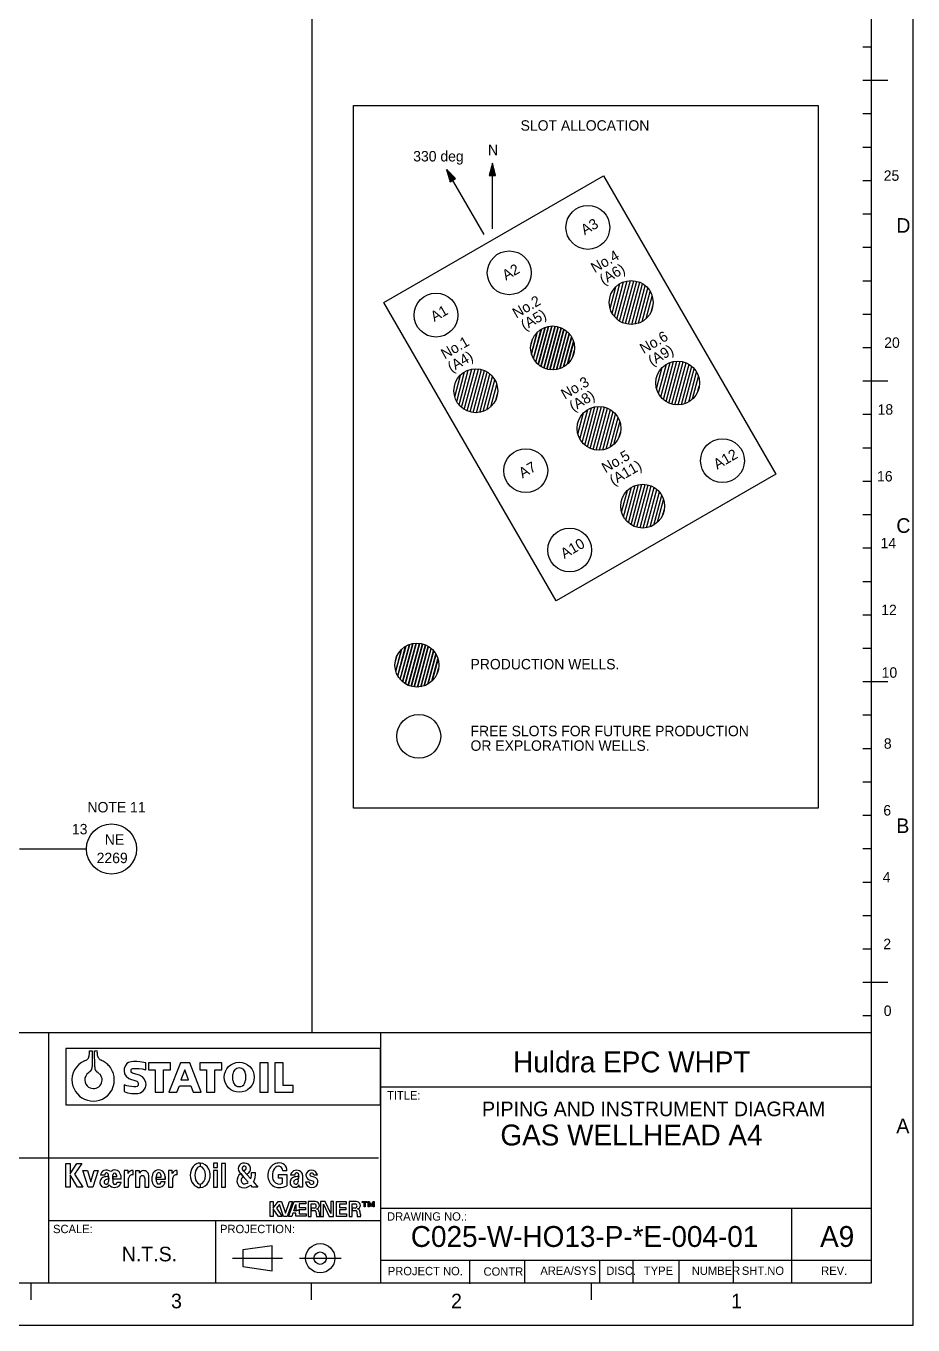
# Model space of a CAD drawing. Extents: x 0 to 840, y 0 to 594.
# Drawn here: x 627.5 to 840, y 0 to 311.1 of the extents above; entities that cross this region are included whole.
import ezdxf

# ---------------------------------------------------------------- set-up
doc = ezdxf.new("R2010")
doc.units = 0
for name, color, linetype in [('01-LIN-025-A', 7, 'Continuous'), ('15-LIN-025-PHAN', 7, 'Continuous'), ('35-TXT-025', 7, 'Continuous'), ('36-TXT-035', 7, 'Continuous'), ('37-TXT-050', 7, 'Continuous'), ('39-TXT-100', 7, 'Continuous'), ('40-', 7, 'Continuous'), ('43-', 7, 'Continuous'), ('45-', 7, 'Continuous'), ('47-', 7, 'Continuous'), ('49-LOG-UD', 7, 'Continuous')]:
    doc.layers.add(name, color=color, linetype=linetype)

msp = doc.modelspace()

# ---------------------------------------------------------------- linework, layer by layer
at = {"layer": '01-LIN-025-A'}
for p, q in [((739.82, 275.99), (738.91, 276.89)), ((739.78, 276.13), (738.93, 276.98)), ((739.74, 276.27), (738.95, 277.06)), ((739.71, 276.41), (738.97, 277.15)), ((739.67, 276.55), (739, 277.23)), ((739.64, 276.69), (739.02, 277.32)), ((739.6, 276.83), (739.04, 277.4)), ((739.57, 276.98), (739.06, 277.49)), ((739.53, 277.12), (739.08, 277.57)), ((739.5, 277.26), (739.1, 277.66)), ((739.46, 277.4), (739.12, 277.74)), ((739.43, 277.54), (739.14, 277.83)), ((739.39, 277.68), (739.17, 277.91)), ((739.36, 277.83), (739.19, 278)), ((739.32, 277.97), (739.21, 278.08)), ((739.29, 278.11), (739.23, 278.17)), ((739.25, 262.5), (739.25, 278.25)), ((737.27, 261.15), (728.27, 276.74)), ((728.38, 276.64), (728.3, 276.66)), ((728.48, 276.53), (728.32, 276.57)), ((728.58, 276.43), (728.35, 276.49)), ((728.68, 276.32), (728.37, 276.4)), ((728.78, 276.22), (728.4, 276.32)), ((728.88, 276.11), (728.42, 276.24)), ((728.98, 276.01), (728.44, 276.15)), ((729.09, 275.9), (728.47, 276.07)), ((729.19, 275.8), (728.49, 275.98)), ((729.29, 275.69), (728.51, 275.9)), ((729.39, 275.59), (728.54, 275.82)), ((729.49, 275.48), (728.56, 275.73)), ((729.59, 275.38), (728.59, 275.65)), ((729.69, 275.27), (728.61, 275.56)), ((729.8, 275.17), (728.63, 275.48)), ((729.9, 275.06), (728.66, 275.4)), ((730, 274.96), (728.68, 275.31)), ((730.1, 274.85), (728.71, 275.23)), ((730.2, 274.75), (728.73, 275.14)), ((730.3, 274.64), (728.76, 275.06)), ((730.4, 274.54), (728.78, 274.97)), ((730.35, 274.47), (728.8, 274.89)), ((730.26, 274.42), (728.83, 274.81)), ((730.17, 274.37), (728.85, 274.72)), ((730.07, 274.32), (728.88, 274.64)), ((729.98, 274.26), (728.9, 274.55)), ((729.89, 274.21), (728.92, 274.47)), ((729.8, 274.16), (728.95, 274.39)), ((729.71, 274.1), (728.97, 274.3)), ((729.62, 274.05), (729, 274.22)), ((729.52, 274), (729.02, 274.13)), ((729.43, 273.94), (729.04, 274.05)), ((729.34, 273.89), (729.07, 273.97)), ((729.25, 273.84), (729.09, 273.88)), ((729.16, 273.79), (729.12, 273.8)), ((738.54, 275.25), (738.51, 275.28)), ((738.64, 275.25), (738.53, 275.36)), ((738.75, 275.25), (738.55, 275.45)), ((738.86, 275.25), (738.57, 275.53)), ((738.96, 275.25), (738.59, 275.62)), ((739.07, 275.25), (738.61, 275.7)), ((739.17, 275.25), (738.63, 275.79)), ((739.28, 275.25), (738.66, 275.87)), ((739.39, 275.25), (738.68, 275.96)), ((739.49, 275.25), (738.7, 276.04)), ((739.6, 275.25), (738.72, 276.13)), ((739.7, 275.25), (738.74, 276.21)), ((739.81, 275.25), (738.76, 276.3)), ((739.91, 275.25), (738.78, 276.38)), ((739.99, 275.28), (738.8, 276.47)), ((739.96, 275.42), (738.83, 276.55)), ((739.92, 275.56), (738.85, 276.64)), ((739.89, 275.7), (738.87, 276.72)), ((739.85, 275.84), (738.89, 276.81)), ((767.9, 242.31), (769.79, 249.37)), ((768.46, 241.5), (770.68, 249.79)), ((769.07, 240.88), (771.52, 250.02)), ((769.72, 240.4), (772.32, 250.11)), ((770.4, 240.04), (773.09, 250.08)), ((771.11, 239.8), (773.83, 249.94)), ((771.84, 239.65), (774.54, 249.69)), ((772.61, 239.61), (775.22, 249.34)), ((773.41, 239.69), (775.87, 248.87)), ((767.43, 243.45), (768.81, 248.61)), ((774.24, 239.91), (776.49, 248.26)), ((775.13, 240.33), (777.05, 247.46)), ((776.08, 241.03), (777.51, 246.38)), ((777.35, 242.89), (777.69, 244.13)), ((748.59, 232.58), (749.98, 237.74)), ((748.63, 232.44), (750.08, 237.84)), ((748.63, 232.44), (750.08, 237.84)), ((749.06, 231.43), (750.96, 238.49)), ((749.11, 231.34), (751.05, 238.55)), ((749.11, 231.34), (751.05, 238.55)), ((749.62, 230.62), (751.85, 238.92)), ((749.68, 230.55), (751.93, 238.95)), ((749.68, 230.55), (751.93, 238.95)), ((750.23, 230), (752.68, 239.15)), ((750.3, 229.95), (752.77, 239.16)), ((750.3, 229.95), (752.77, 239.16)), ((750.88, 229.53), (753.49, 239.23)), ((750.95, 229.49), (753.57, 239.24)), ((750.95, 229.49), (753.57, 239.24)), ((751.56, 229.17), (754.25, 239.2)), ((751.63, 229.14), (754.33, 239.19)), ((751.63, 229.14), (754.33, 239.19)), ((752.27, 228.92), (754.99, 239.06)), ((752.34, 228.9), (755.07, 239.04)), ((752.34, 228.9), (755.07, 239.04)), ((753.01, 228.78), (755.7, 238.82)), ((753.08, 228.77), (755.77, 238.79)), ((753.08, 228.77), (755.77, 238.79)), ((753.77, 228.74), (756.39, 238.47)), ((753.85, 228.74), (756.45, 238.43)), ((753.85, 228.74), (756.45, 238.43)), ((754.57, 228.82), (757.04, 238)), ((754.66, 228.83), (757.1, 237.94)), ((754.66, 228.83), (757.1, 237.94)), ((755.41, 229.04), (757.65, 237.39)), ((755.5, 229.07), (757.71, 237.32)), ((755.5, 229.07), (757.71, 237.32)), ((756.3, 229.45), (758.21, 236.59)), ((756.39, 229.51), (758.26, 236.49)), ((756.39, 229.51), (758.26, 236.49)), ((748.44, 234.59), (748.83, 236.07)), ((748.44, 234.59), (748.83, 236.07)), ((757.24, 230.16), (758.67, 235.5)), ((757.37, 230.29), (758.73, 235.32)), ((757.37, 230.29), (758.73, 235.32)), ((758.52, 232.02), (758.85, 233.25)), ((779.58, 222.23), (781.81, 230.52)), ((780.19, 221.61), (782.64, 230.75)), ((780.84, 221.13), (783.45, 230.84)), ((781.52, 220.77), (784.21, 230.81)), ((782.23, 220.53), (784.95, 230.67)), ((782.97, 220.38), (785.66, 230.42)), ((730.22, 222.3), (731.6, 227.47)), ((730.22, 222.3), (731.6, 227.47)), ((730.69, 221.16), (732.58, 228.22)), ((730.69, 221.16), (732.58, 228.22)), ((731.25, 220.35), (733.47, 228.65)), ((731.25, 220.35), (733.47, 228.65)), ((731.86, 219.73), (734.31, 228.88)), ((731.86, 219.73), (734.31, 228.88)), ((732.51, 219.26), (735.11, 228.97)), ((732.51, 219.26), (735.11, 228.97)), ((733.19, 218.9), (735.88, 228.93)), ((733.19, 218.9), (735.88, 228.93)), ((733.9, 218.65), (736.62, 228.79)), ((733.9, 218.65), (736.62, 228.79)), ((734.63, 218.51), (737.33, 228.55)), ((734.63, 218.51), (737.33, 228.55)), ((735.4, 218.47), (738.01, 228.2)), ((735.4, 218.47), (738.01, 228.2)), ((736.2, 218.55), (738.66, 227.73)), ((736.2, 218.55), (738.66, 227.73)), ((737.03, 218.77), (739.27, 227.12)), ((737.03, 218.77), (739.27, 227.12)), ((778.55, 224.18), (779.94, 229.34)), ((779.02, 223.04), (780.92, 230.1)), ((783.74, 220.34), (786.35, 230.07)), ((784.53, 220.42), (787, 229.6)), ((785.37, 220.64), (787.61, 228.99)), ((786.26, 221.06), (788.17, 228.19)), ((787.2, 221.76), (788.64, 227.11)), ((737.92, 219.18), (739.84, 226.32)), ((737.92, 219.18), (739.84, 226.32)), ((738.87, 219.89), (740.3, 225.23)), ((738.87, 219.89), (740.3, 225.23)), ((788.48, 223.62), (788.81, 224.86)), ((740.14, 221.75), (740.47, 222.99)), ((740.14, 221.75), (740.47, 222.99)), ((759.72, 213.3), (761.1, 218.47)), ((759.72, 213.3), (761.1, 218.47)), ((760.19, 212.16), (762.08, 219.22)), ((760.19, 212.16), (762.08, 219.22)), ((760.75, 211.35), (762.97, 219.65)), ((760.75, 211.35), (762.97, 219.65)), ((761.36, 210.73), (763.81, 219.88)), ((761.36, 210.73), (763.81, 219.88)), ((762.01, 210.26), (764.61, 219.97)), ((762.01, 210.26), (764.61, 219.97)), ((762.69, 209.9), (765.38, 219.93)), ((762.69, 209.9), (765.38, 219.93)), ((763.4, 209.65), (766.12, 219.79)), ((763.4, 209.65), (766.12, 219.79)), ((764.13, 209.51), (766.83, 219.55)), ((764.13, 209.51), (766.83, 219.55)), ((764.9, 209.47), (767.51, 219.2)), ((764.9, 209.47), (767.51, 219.2)), ((765.7, 209.55), (768.16, 218.73)), ((765.7, 209.55), (768.16, 218.73)), ((766.53, 209.77), (768.77, 218.12)), ((766.53, 209.77), (768.77, 218.12)), ((767.42, 210.18), (769.34, 217.32)), ((767.42, 210.18), (769.34, 217.32)), ((768.37, 210.89), (769.8, 216.23)), ((768.37, 210.89), (769.8, 216.23)), ((769.64, 212.75), (769.97, 213.99)), ((769.64, 212.75), (769.97, 213.99)), ((770.18, 194.68), (771.57, 199.84)), ((770.65, 193.54), (772.54, 200.6)), ((771.21, 192.73), (773.44, 201.02)), ((771.82, 192.11), (774.27, 201.25)), ((772.47, 191.63), (775.07, 201.34)), ((773.15, 191.27), (775.84, 201.31)), ((773.86, 191.03), (776.58, 201.17)), ((774.6, 190.88), (777.29, 200.92)), ((775.36, 190.84), (777.97, 200.57)), ((776.16, 190.92), (778.62, 200.1)), ((777, 191.14), (779.24, 199.49)), ((777.88, 191.56), (779.8, 198.69)), ((778.83, 192.26), (780.26, 197.61)), ((780.1, 194.12), (780.44, 195.36)), ((716.09, 156.61), (717.48, 161.77)), ((716.13, 156.47), (717.58, 161.87)), ((716.13, 156.47), (717.58, 161.87)), ((716.56, 155.47), (718.46, 162.53)), ((716.61, 155.37), (718.55, 162.58)), ((716.61, 155.37), (718.55, 162.58)), ((717.12, 154.66), (719.35, 162.95)), ((717.18, 154.59), (719.43, 162.98)), ((717.18, 154.59), (719.43, 162.98)), ((717.73, 154.04), (720.18, 163.18)), ((717.8, 153.98), (720.27, 163.2)), ((717.8, 153.98), (720.27, 163.2)), ((718.38, 153.56), (720.99, 163.27)), ((718.45, 153.52), (721.06, 163.27)), ((718.45, 153.52), (721.06, 163.27)), ((719.06, 153.21), (721.75, 163.24)), ((719.13, 153.18), (721.83, 163.23)), ((719.13, 153.18), (721.83, 163.23)), ((719.77, 152.96), (722.49, 163.1)), ((719.84, 152.94), (722.57, 163.08)), ((719.84, 152.94), (722.57, 163.08)), ((720.51, 152.81), (723.2, 162.85)), ((720.58, 152.8), (723.27, 162.82)), ((720.58, 152.8), (723.27, 162.82)), ((721.27, 152.77), (723.89, 162.5)), ((721.35, 152.78), (723.95, 162.46)), ((721.35, 152.78), (723.95, 162.46)), ((722.07, 152.85), (724.54, 162.03)), ((722.16, 152.87), (724.6, 161.98)), ((722.16, 152.87), (724.6, 161.98)), ((715.94, 158.63), (716.33, 160.11)), ((715.94, 158.63), (716.33, 160.11)), ((722.91, 153.08), (725.15, 161.42)), ((723, 153.11), (725.21, 161.35)), ((723, 153.11), (725.21, 161.35)), ((723.8, 153.49), (725.71, 160.62)), ((723.89, 153.54), (725.76, 160.53)), ((723.89, 153.54), (725.76, 160.53)), ((724.74, 154.19), (726.17, 159.54)), ((724.87, 154.32), (726.23, 159.36)), ((724.87, 154.32), (726.23, 159.36)), ((726.02, 156.05), (726.35, 157.29)), ((626, 114), (642, 114))]:
    msp.add_line(p, q, dxfattribs=at)
for points in [[(817.25, 292), (817.25, 123.75), (706, 123.75), (706, 292), (817.25, 292)], [(739.25, 278.25), (738.5, 275.25), (740, 275.25), (739.25, 278.25)], [(765.88, 275.2), (807.13, 203.75), (754.52, 173.38), (713.27, 244.82), (765.88, 275.2)], [(728.27, 276.74), (729.13, 273.77), (730.42, 274.52), (728.27, 276.74)]]:
    msp.add_lwpolyline(points, dxfattribs=at)
for centre, radius in [((762.11, 262.83), 5.25), ((743.27, 251.96), 5.25), ((772.49, 244.86), 5.25), ((725.74, 241.83), 5.25), ((753.65, 233.99), 5.25), ((753.65, 233.99), 5.25), ((783.61, 225.59), 5.25), ((735.27, 223.72), 5.25), ((735.27, 223.72), 5.25), ((764.77, 214.72), 5.25), ((764.77, 214.72), 5.25), ((794.36, 206.97), 5.25), ((747.24, 204.59), 5.25), ((775.24, 196.09), 5.25), ((775.24, 196.09), 5.25), ((757.74, 185.59), 5.25), ((721.15, 158.02), 5.25), ((721.15, 158.02), 5.25), ((721.61, 140.97), 5.25), ((648, 114), 6)]:
    msp.add_circle(centre, radius, dxfattribs=at)
at = {"layer": '15-LIN-025-PHAN'}
msp.add_line((696, 585), (696, 70), dxfattribs=at)
at = {"layer": '43-'}
for p, q in [((677, 16), (689, 16)), ((693, 16), (703, 16)), ((712.5, 15.5), (830, 15.5))]:
    msp.add_line(p, q, dxfattribs=at)
for points in [[(0, 594), (0, 0), (840, 0), (840, 594)], [(679.5, 14), (686.5, 13), (686.5, 19), (679.5, 18)]]:
    msp.add_lwpolyline(points, close=True, dxfattribs=at)
for points in [[(830, 306), (828, 306)], [(830, 298), (828, 298)], [(834, 298), (830, 298)], [(830, 290), (828, 290)], [(830, 282), (828, 282)], [(830, 274), (828, 274)], [(830, 266), (828, 266)], [(830, 258), (828, 258)], [(830, 250), (828, 250)], [(830, 242), (828, 242)], [(830, 234), (828, 234)], [(830, 226), (828, 226)], [(834, 226), (830, 226)], [(830, 218), (828, 218)], [(830, 210), (828, 210)], [(830, 202), (828, 202)], [(830, 194), (828, 194)], [(830, 186), (828, 186)], [(830, 178), (828, 178)], [(830, 170), (828, 170)], [(830, 162), (828, 162)], [(830, 154), (828, 154)], [(834, 154), (830, 154)], [(830, 146), (828, 146)], [(830, 138), (828, 138)], [(830, 130), (828, 130)], [(830, 122), (828, 122)], [(830, 114), (828, 114)], [(830, 106), (828, 106)], [(830, 98), (828, 98)], [(830, 90), (828, 90)], [(830, 82), (828, 82)], [(834, 82), (830, 82)], [(830, 74), (828, 74)], [(830, 70), (828, 70)], [(673, 10), (673, 25)], [(733.85, 9.9), (733.85, 15.4)], [(747, 10), (747, 15.5)], [(765, 10), (765, 15.5)], [(773, 10), (773, 15.5)], [(784, 10), (784, 15.5)], [(797, 10), (797, 15.5)], [(628.72, 10), (628.72, 6)], [(695.8, 10), (695.8, 6)], [(762.88, 10), (762.88, 6)]]:
    msp.add_lwpolyline(points, dxfattribs=at)
for radius in [3.5, 1.5]:
    msp.add_circle((698, 16), radius, dxfattribs=at)
at = {"layer": '45-'}
for p, q in [((830, 70), (25, 70)), ((712.5, 57), (830, 57)), ((712.5, 28), (830, 28)), ((811, 10), (811, 28))]:
    msp.add_line(p, q, dxfattribs=at)
msp.add_lwpolyline([(25, 585), (830, 585), (830, 10), (25, 10)], close=True, dxfattribs=at)
for points in [[(633, 10), (633, 70)], [(712.5, 10), (712.5, 70)], [(608, 40), (712, 40)], [(633, 25), (712.5, 25)]]:
    msp.add_lwpolyline(points, dxfattribs=at)
at = {"layer": '47-'}
for p, q in [((677.1, 58.6), (677.1, 60.09)), ((680.1, 60.07), (680.1, 58.6))]:
    msp.add_line(p, q, dxfattribs=at)
for points in [[(637.05, 52.74), (712.45, 52.74), (712.45, 66.24), (637.05, 66.24)], [(656.25, 62.75), (654.79, 63.02), (654.05, 63.09), (653.31, 63.1), (652.68, 63.02), (652.11, 62.84), (651.7, 62.59), (651.4, 62.23), (651.04, 61.48), (651, 60.86), (651.15, 60.17), (651.5, 59.59), (652.15, 59.04), (652.76, 58.78), (653.34, 58.64), (653.87, 58.48), (654.07, 58.4), (654.34, 58.17), (654.42, 57.75), (654.36, 57.35), (654.19, 57.14), (653.81, 57.06), (653.36, 57.06), (652.8, 57.1), (652.17, 57.2), (651.71, 57.31), (651, 57.54), (651, 55.94), (651.84, 55.63), (652.83, 55.45), (653.54, 55.43), (654.3, 55.43), (654.93, 55.61), (655.56, 56.07), (655.91, 56.48), (656.12, 56.86), (656.21, 57.22), (656.27, 57.59), (656.2, 58.11), (655.85, 58.92), (655.42, 59.45), (654.74, 59.83), (653.25, 60.24), (653.02, 60.29), (652.8, 60.43), (652.75, 60.52), (652.75, 61.16), (652.87, 61.32), (653.13, 61.42), (653.76, 61.46), (654.64, 61.4), (655.38, 61.32), (656.25, 61.14)], [(658.5, 55.74), (660.45, 55.74), (660.45, 61.14), (662.1, 61.14), (662.1, 62.79), (656.85, 62.79), (656.85, 61.14), (658.5, 61.14)], [(661.72, 55.74), (663.67, 55.74), (664.27, 57.24), (666.97, 57.24), (667.57, 55.74), (669.52, 55.74), (666.75, 62.79), (664.5, 62.79)], [(670.8, 55.74), (672.75, 55.74), (672.75, 61.14), (674.4, 61.14), (674.4, 62.79), (669.15, 62.79), (669.15, 61.14), (670.8, 61.14)], [(683.55, 55.74), (685.5, 55.74), (685.5, 62.79), (683.55, 62.79)], [(687.15, 62.79), (687.15, 55.74), (691.5, 55.74), (691.5, 57.39), (689.1, 57.39), (689.1, 62.79)], [(664.65, 58.74), (666.45, 58.74), (665.55, 61.14)]]:
    msp.add_lwpolyline(points, close=True, dxfattribs=at)
for points in [[(642.72, 65.01), (642.76, 65.63), (643.39, 65.64), (643.39, 61.89)], [(643.98, 61.81), (643.95, 65.64), (644.54, 65.63)]]:
    msp.add_lwpolyline(points, dxfattribs=at)
msp.add_circle((678.6, 59.34), 3.6, dxfattribs=at)
for centre, radius, start, end in [((646.49, 65.41), 1.97, 173.4672, 187.7155), ((643.59, 58.65), 5.06, 113.7635, 188.3203), ((641.21, 64.77), 1.52, 282.852, 9.044), ((645.83, 65.04), 1.3, 175.3061, 197.185), ((645.9, 64.8), 1.31, 186.1278, 222.8283), ((646.18, 64.84), 1.56, 216.8773, 246.654), ((644.47, 61.38), 2.3, 55.6515, 61.5466), ((644.61, 60.4), 3.11, 48.0526, 68.1437), ((644.97, 60.04), 3.18, 37.2435, 57.2587), ((643.63, 58.7), 2.03, 124.5855, 237.1816), ((645.05, 57.76), 3.67, 125.9617, 134.5122), ((643.7, 58.69), 2.06, 235.4877, 40.7807), ((645.9, 57.6), 4.34, 130.4962, 133.846), ((641.95, 61.79), 1.44, 321.7423, 3.762), ((645.2, 61.71), 1.23, 175.3152, 221.2166), ((645.2, 61.51), 1.1, 213.3486, 238.4905), ((644.05, 59.53), 1.19, 43.3303, 60.8198), ((646.02, 61.25), 1.43, 219.3244, 237.8771), ((644.77, 59.44), 3.71, 20.1397, 42.7842), ((643.47, 58.69), 5.21, 321.413, 9.0237), ((646.06, 59.56), 2.49, 13.5176, 27.6966), ((645.82, 59.21), 2.82, 6.0766, 19.2842), ((678.6, 60.08), 1.5, 359.7594, 179.7594), ((643.63, 58.74), 5.11, 189.1914, 319.9278), ((678.6, 58.59), 1.5, 179.7594, 0.2406)]:
    msp.add_arc(centre, radius, start, end, dxfattribs=at)
at = {"layer": '49-LOG-UD'}
for p, q in [((669.25, 38.79), (669.25, 37.97)), ((669.25, 38.79), (669.25, 37.97)), ((646.39, 35.85), (645.38, 35.85)), ((647.32, 35.55), (647.32, 35.99)), ((647.32, 35.55), (647.34, 34.91)), ((647.34, 34.91), (647.32, 35.55)), ((648.3, 35.47), (648.3, 35.99)), ((648.31, 34.91), (648.3, 35.47)), ((649.3, 35.47), (648.3, 35.47)), ((648.3, 35.47), (648.31, 34.91)), ((650.35, 34.91), (648.31, 34.91)), ((648.31, 34.91), (648.31, 34.24)), ((649.34, 34.24), (650.35, 34.24)), ((651.96, 36.98), (651.07, 36.98)), ((651.07, 36.98), (651.07, 33)), ((651.96, 36.31), (651.96, 36.98)), ((652.11, 33), (652.11, 35.14)), ((653.17, 35.97), (653.17, 36.96)), ((657.73, 34.33), (657.73, 35.58)), ((660.79, 34.84), (658.68, 34.84)), ((658.74, 35.58), (658.74, 35.44)), ((658.74, 34.83), (658.74, 35.44)), ((658.74, 35.44), (659.94, 35.44)), ((658.74, 35.44), (658.74, 34.83)), ((660.86, 34.83), (658.74, 34.83)), ((658.74, 34.83), (658.74, 34.33)), ((659.93, 34.33), (660.86, 34.33)), ((659.94, 35.44), (659.94, 35.58)), ((660.79, 35.48), (660.79, 34.84)), ((660.86, 35.58), (660.86, 34.83)), ((662.55, 36.98), (661.66, 36.98)), ((661.66, 36.98), (661.66, 33)), ((662.55, 36.31), (662.55, 36.98)), ((662.69, 33), (662.69, 35.14)), ((663.75, 35.97), (663.75, 36.96)), ((678.96, 36.3), (679.57, 35.58)), ((679.57, 35.58), (678.96, 36.3)), ((679.73, 36.83), (679.41, 37.24)), ((680.74, 34.19), (679.57, 35.58)), ((680.2, 37.26), (679.73, 36.83)), ((680.42, 36.08), (679.73, 36.83)), ((679.73, 36.83), (680.42, 36.08)), ((680.38, 36.13), (681.35, 35)), ((681.56, 36.52), (682.5, 36.52)), ((682, 34.25), (683.09, 33)), ((688.04, 36.03), (690.03, 36.03)), ((688.04, 35.13), (688.04, 36.03)), ((688.99, 35.13), (688.04, 35.13)), ((688.99, 33.93), (688.99, 35.13)), ((690.04, 36.94), (689.03, 36.94)), ((690.03, 36.03), (690.03, 33.37)), ((691.93, 35.85), (690.92, 35.85)), ((692.86, 35.55), (692.75, 34.91)), ((692.75, 34.91), (692.86, 35.55)), ((692.86, 35.55), (692.86, 35.99)), ((693.79, 35.85), (693.79, 33)), ((695.39, 34.79), (696.24, 34.52)), ((696.58, 35.4), (695.72, 35.67)), ((696.44, 35.93), (697.31, 35.93)), ((651.07, 33), (652.11, 33)), ((661.66, 33), (662.69, 33)), ((669.25, 33.75), (669.25, 32.91)), ((669.25, 33.75), (669.25, 32.91)), ((681.76, 33), (681.35, 33.49)), ((683.09, 33), (681.76, 33)), ((692.99, 33), (692.99, 33.53)), ((693.79, 33), (692.99, 33)), ((695.43, 34.19), (694.49, 34.19)), ((686, 26), (686, 29.56)), ((686, 29.56), (686.76, 29.56)), ((686.76, 29.56), (686.76, 28.02)), ((686.76, 28.02), (687.92, 29.56)), ((688.21, 28.83), (687.52, 27.96)), ((687.92, 29.56), (688.76, 29.57)), ((689.24, 26.01), (688.21, 28.83)), ((688.76, 29.57), (689.71, 26.78)), ((689.71, 26.78), (690.62, 29.57)), ((691.4, 29.57), (690.09, 26.01)), ((690.44, 26), (691.75, 29.59)), ((690.62, 29.57), (691.4, 29.57)), ((691.67, 27.37), (692.18, 28.85)), ((691.75, 29.59), (694.56, 29.59)), ((692.18, 28.85), (692.18, 27.37)), ((694.56, 29), (692.96, 29)), ((692.96, 29), (692.96, 28.15)), ((692.96, 28.15), (694.46, 28.15)), ((694.46, 28.15), (694.46, 27.58)), ((694.56, 29.59), (694.56, 29)), ((696.59, 29.56), (695.11, 29.56)), ((695.11, 29.56), (695.11, 26)), ((695.86, 28.01), (695.86, 29.01)), ((695.86, 29.01), (696.59, 29.01)), ((695.86, 27.44), (695.86, 28.01)), ((696.59, 28.01), (695.86, 28.01)), ((695.86, 28.01), (695.86, 27.44)), ((699.2, 29.56), (698.1, 29.56)), ((698.1, 29.56), (698.1, 26)), ((698.78, 26), (698.78, 28.95)), ((698.78, 28.95), (700.17, 26)), ((700.54, 26.7), (699.2, 29.56)), ((701.22, 29.56), (700.54, 29.56)), ((700.54, 29.56), (700.54, 26.7)), ((701.22, 26), (701.22, 29.56)), ((701.88, 26), (701.88, 29.56)), ((701.88, 29.56), (704.25, 29.56)), ((704.25, 28.97), (702.65, 28.97)), ((702.65, 28.97), (702.65, 28.13)), ((702.65, 28.13), (704.14, 28.13)), ((704.14, 28.13), (704.14, 27.55)), ((704.25, 29.56), (704.25, 28.97)), ((706.38, 29.56), (704.91, 29.56)), ((704.91, 29.56), (704.91, 26)), ((705.65, 28.01), (705.65, 29.01)), ((705.65, 29.01), (706.38, 29.01)), ((705.65, 27.44), (705.65, 28.01)), ((706.38, 28.01), (705.65, 28.01)), ((705.65, 28.01), (705.65, 27.44)), ((709.73, 29.15), (709.73, 29.56)), ((709.73, 29.56), (710.22, 28.74)), ((710.22, 28.34), (709.73, 29.15)), ((710.22, 28.74), (710.71, 29.56)), ((710.71, 29.15), (710.22, 28.34)), ((710.71, 29.56), (710.71, 29.15)), ((686.76, 26), (686, 26)), ((688.02, 26), (686.76, 27.84)), ((686.76, 27.84), (686.76, 26)), ((687.52, 27.96), (688.9, 26)), ((688.9, 26), (688.02, 26)), ((690.09, 26.01), (689.24, 26.01)), ((691.18, 26), (690.44, 26)), ((691.45, 26.77), (691.18, 26)), ((692.19, 26.77), (691.45, 26.77)), ((692.18, 27.37), (691.67, 27.37)), ((692.96, 27.58), (692.18, 27.37)), ((692.18, 27.37), (692.96, 27.58)), ((692.19, 26.03), (692.19, 26.77)), ((694.62, 26.03), (692.19, 26.03)), ((694.46, 27.58), (692.96, 27.58)), ((692.96, 27.58), (692.96, 26.62)), ((692.96, 26.62), (694.62, 26.62)), ((694.62, 26.62), (694.62, 26.03)), ((695.11, 26), (695.86, 26)), ((695.86, 26), (695.86, 27.44)), ((695.86, 27.44), (696.75, 27.44)), ((696.95, 27.19), (697.08, 26)), ((697.08, 26), (697.96, 26)), ((697.96, 26), (697.88, 26.15)), ((698.1, 26), (698.78, 26)), ((700.17, 26), (701.22, 26)), ((704.3, 26), (701.88, 26)), ((704.14, 27.55), (702.65, 27.55)), ((702.65, 27.55), (702.65, 26.59)), ((702.65, 26.59), (704.3, 26.59)), ((704.3, 26.59), (704.3, 26)), ((704.91, 26), (705.65, 26)), ((705.65, 26), (705.65, 27.44)), ((705.65, 27.44), (706.54, 27.44)), ((706.75, 27.19), (706.88, 26)), ((706.88, 26), (707.76, 26)), ((707.76, 26), (707.67, 26.15))]:
    msp.add_line(p, q, dxfattribs=at)
for points in [[(638.11, 35.95), (638.11, 33), (637.05, 33), (637.05, 38.69), (638.11, 38.69), (638.11, 36.24), (639.74, 38.69), (640.93, 38.69), (639.18, 36.14), (641.11, 33), (639.87, 33)], [(672.4, 37.69), (673.41, 37.69), (673.41, 38.79), (672.4, 38.79)], [(674.32, 33), (675.33, 33), (675.33, 38.69), (674.32, 38.69)], [(642.43, 33), (641.17, 36.98), (642.22, 36.98), (643.02, 34.27), (643.84, 36.98), (644.8, 36.98), (643.56, 33)], [(672.4, 33), (673.41, 33), (673.41, 36.98), (672.4, 36.98)], [(708.05, 29.56), (709.27, 29.56), (709.27, 29.32), (708.05, 29.32)], [(708.54, 28.34), (708.54, 29.56), (708.78, 29.56), (708.78, 28.34)], [(709.48, 28.34), (709.48, 29.56), (709.73, 29.56), (709.73, 28.34)], [(710.71, 28.34), (710.71, 29.56), (710.95, 29.56), (710.95, 28.34)]]:
    msp.add_lwpolyline(points, close=True, dxfattribs=at)
for points in [[(654.7, 36.38), (654.7, 36.96), (653.76, 36.96), (653.76, 33)], [(653.76, 33), (654.77, 33), (654.77, 35.13)], [(655.98, 35.13), (655.98, 33), (656.98, 33), (656.98, 35.56)]]:
    msp.add_lwpolyline(points, dxfattribs=at)
for centre, radius, start, end in [((679.69, 37.44), 1.34, 82.3173, 237.152), ((679.8, 37.56), 0.498, 324.1758, 219.1936), ((679.95, 37.42), 1.36, 288.4438, 93.5142), ((689.48, 35.8), 2.94, 136.3133, 207.2937), ((687.97, 36.97), 1.06, 358.1877, 125.9768), ((688.26, 37.05), 1.78, 356.4691, 101.5547), ((646.61, 34.13), 1.38, 118.4939, 209.2569), ((646.46, 35.93), 1.08, 104.7481, 184.1479), ((647.11, 32.37), 3.19, 86.1855, 111.16), ((646.8, 35.22), 1.86, 54.7804, 109.3391), ((646.75, 34.23), 0.521, 139.2904, 297.2376), ((647.16, 33.83), 1.09, 80.592, 137.4805), ((646.85, 35.94), 0.469, 6.6836, 190.6981), ((646.33, 34.58), 1.04, 309.0738, 15.0619), ((648.82, 35.78), 1.35, 26.5135, 134.567), ((648.76, 35.87), 0.476, 13.5225, 164.7773), ((648.83, 34.2), 0.517, 175.6112, 4.3888), ((648.28, 35.58), 1.02, 354.0584, 22.957), ((648.4, 34.78), 2.02, 321.4605, 344.5291), ((647.37, 35.04), 2.98, 357.5453, 26.8712), ((653.03, 35.81), 1.18, 83.4029, 154.8941), ((652.98, 35.11), 0.872, 77.4778, 178.0625), ((655.72, 35.78), 1.19, 43.5759, 149.4658), ((655.37, 35.14), 0.606, 0, 180), ((655.37, 35.54), 1.61, 0.7547, 41.0336), ((663.61, 35.81), 1.18, 83.4029, 154.8941), ((663.56, 35.11), 0.872, 77.4778, 178.0625), ((676.56, 36.45), 5, 343.1345, 0.8807), ((678.25, 36.27), 4.26, 331.714, 3.4414), ((688.21, 35.37), 1.63, 214.1616, 298.1895), ((692.15, 34.13), 1.38, 118.4939, 209.2569), ((692.64, 32.37), 3.19, 86.1855, 111.16), ((692.16, 34.23), 0.521, 139.2904, 297.2376), ((692.57, 33.83), 1.09, 80.592, 137.4805), ((692.39, 35.94), 0.469, 6.6836, 190.6981), ((691.74, 34.58), 1.04, 309.0738, 15.0619), ((695.94, 35.66), 1.4, 10.9711, 169.0289), ((695.69, 35.88), 1.13, 177.5097, 254.6658), ((695.97, 35.93), 0.461, 0, 180), ((695.93, 36.05), 0.437, 196.0515, 241.4891), ((696.01, 34.07), 0.506, 5.6578, 61.8414), ((696.34, 34.31), 1.11, 353.8829, 77.9736), ((646.4, 34.29), 1.29, 220.2197, 324.2947), ((648.73, 34.69), 1.72, 221.991, 317.0467), ((688.28, 36.4), 3.5, 266.853, 299.9668), ((691.94, 34.29), 1.29, 220.2197, 324.2947), ((696.69, 27.84), 1.72, 76.1882, 93.6005), ((696.54, 28.51), 0.504, 275.466, 84.534), ((696.94, 28.65), 0.882, 281.44, 79.2303), ((706.49, 27.84), 1.72, 76.1882, 93.6005), ((706.33, 28.51), 0.504, 275.466, 84.534), ((706.74, 28.65), 0.882, 281.44, 79.2303), ((696.64, 27.14), 0.316, 9.5589, 71.0009), ((697.12, 27.2), 0.585, 355.481, 90.8956), ((702.01, 27.38), 4.31, 183.0716, 196.6255), ((706.44, 27.14), 0.316, 9.5589, 71.0009), ((706.92, 27.2), 0.585, 355.481, 90.8956), ((711.81, 27.38), 4.31, 183.0716, 196.6255)]:
    msp.add_arc(centre, radius, start, end, dxfattribs=at)
for centre, major_axis, ratio, start_param, end_param in [((669.25, 35.85), (0, -2.94), 0.807461, 3.141593, 6.283185), ((669.25, 35.86), (0, 2.11), 0.595921, 0, 3.141593), ((669.25, 35.85), (0, -2.94), 0.807461, 0, 3.141593), ((669.25, 35.86), (0, 2.11), 0.595921, 3.141593, 6.283185), ((688, 35.85), (-0.09, 2.94), 0.865979, 0, 3.141593), ((659.3, 35.58), (0, -1.58), 0.990496, 1.570796, 4.712389), ((659.3, 34.33), (-1.56, 0), 0.851785, 0, 3.141593), ((659.34, 35.58), (0, 0.86), 0.696509, 4.712389, 7.853982), ((659.34, 34.33), (-0.596, 0), 0.934171, 0, 3.141593), ((680.15, 34.9), (-1.72, -1.46), 0.820526, 4.712389, 7.853982), ((680.16, 34.87), (0.935, 0.779), 0.757583, 1.570796, 4.712389), ((692.35, 35.85), (1.43, 0), 0.860026, 0, 3.141593), ((695.97, 34.19), (1.48, 0), 0.865983, 3.141593, 6.283185), ((695.97, 34.16), (0.54, -0.033), 0.881638, 3.141593, 6.283185)]:
    msp.add_ellipse(centre, major_axis=major_axis, ratio=ratio, start_param=start_param, end_param=end_param, dxfattribs=at)

# ---------------------------------------------------------------- texts
at = {"layer": '35-TXT-025'}
for s, p in [('SLOT ALLOCATION', (746, 286)), ('330 deg', (720.28, 278.63)), ('N', (738.19, 280.13)), ('PRODUCTION WELLS.', (734, 157)), ('FREE SLOTS FOR FUTURE PRODUCTION', (734, 141)), ('OR EXPLORATION WELLS.', (734, 137.5)), ('NOTE 11', (642.24, 122.75)), ('13', (638.53, 117.5)), ('NE', (646.39, 115)), ('2269', (644.45, 110.6))]:
    msp.add_text(s, height=2.5, dxfattribs=at).set_placement(p)
for s, p in [('A3', (761.34, 260.94)), ('No.4', (763.75, 251.85)), ('A2', (742.5, 250.07)), ('(A6)', (765.83, 249)), ('No.2', (744.96, 240.99)), ('A1', (725.34, 240.16)), ('(A5)', (746.95, 238.1)), ('No.1', (727.83, 231.21)), ('No.6', (775.46, 232.49)), ('(A9)', (777.45, 229.6)), ('(A4)', (729.41, 228.08)), ('No.3', (756.58, 221.59)), ('(A8)', (758.57, 218.7)), ('No.5', (766.33, 203.95)), ('A12', (793.1, 204.8)), ('A7', (746.46, 202.7)), ('(A11)', (768.2, 200.99)), ('A10', (756.48, 183.42))]:
    msp.add_text(s, height=2.5, rotation=29.9657, dxfattribs=at).set_placement(p)
at = {"layer": '36-TXT-035'}
for s, p in [('PIPING AND INSTRUMENT DIAGRAM', (736.77, 50)), ('N.T.S.', (650.46, 15.25))]:
    msp.add_text(s, height=3.5, dxfattribs=at).set_placement(p)
at = {"layer": '37-TXT-050'}
for s, p in [('Huldra EPC WHPT', (744.21, 60.5)), ('GAS WELLHEAD A4', (741.16, 43)), ('C025-W-HO13-P-*E-004-01', (719.71, 18.7)), ('A9', (817.74, 18.7))]:
    msp.add_text(s, height=5, dxfattribs=at).set_placement(p)
at = {"layer": '39-TXT-100'}
for s, height, p in [('25', 2.5, (832.98, 274)), ('20', 2.5, (833.1, 234)), ('18', 2.5, (831.52, 218)), ('16', 2.5, (831.39, 202)), ('14', 2.5, (832.24, 186)), ('12', 2.5, (832.38, 170)), ('10', 2.5, (832.49, 155)), ('8', 2.5, (833.01, 138)), ('6', 2.5, (832.89, 122)), ('4', 2.5, (832.74, 106)), ('2', 2.5, (832.88, 90)), ('0', 2.5, (832.99, 74)), ('TITLE:', 2, (714, 54)), ('DRAWING NO.:', 2, (714, 25)), ('SCALE:', 2, (634, 22)), ('PROJECTION:', 2, (674, 22)), ('PROJECT NO.', 2, (714.19, 11.92)), ('CONTR.', 2, (737.12, 11.81)), ('AREA/SYS', 2, (750.73, 12.01)), ('DISC.', 2, (766.53, 12)), ('TYPE', 2, (775.53, 12)), ('NUMBER', 2, (787, 12)), ('SHT.NO', 2, (799, 12)), ('REV.', 2, (818, 12))]:
    msp.add_text(s, height=height, dxfattribs=at).set_placement(p)
at = {"layer": '40-'}
for s, p in [('D', (836, 261.56)), ('C', (836, 189.69)), ('B', (836, 117.81)), ('A', (836, 45.94)), ('3', (662.26, 4)), ('2', (729.34, 4)), ('1', (796.42, 4))]:
    msp.add_text(s, height=3.5, dxfattribs=at).set_placement(p)

doc.saveas('drawing.dxf')
